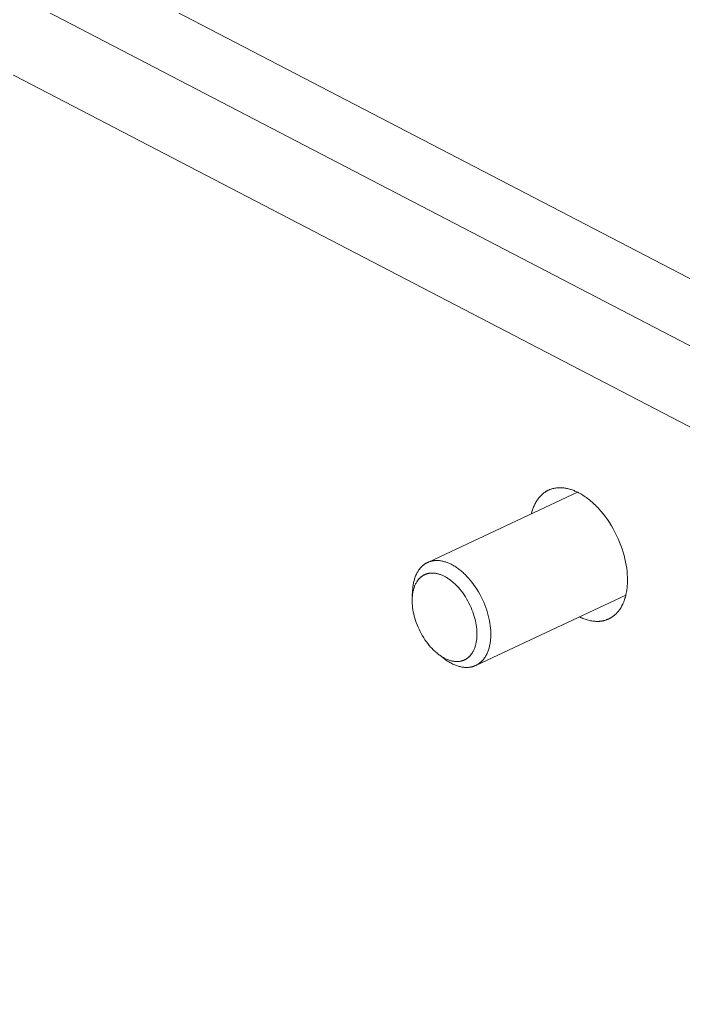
# Model space of a CAD drawing. Header units: inches. Extents: x -11 to 189, y -7 to 133.
# Drawn here: x 124.453 to 125.815, y 52.63 to 54.632 of the extents above; entities that cross this region are included whole.
import ezdxf

# ---------------------------------------------------------------- set-up
doc = ezdxf.new("R2010")
doc.units = ezdxf.units.IN
doc.layers.add('ZANO_R', color=7, linetype='Continuous', lineweight=0)

msp = doc.modelspace()

# ---------------------------------------------------------------- linework, layer by layer
at = {"layer": 'ZANO_R'}
for p, q in [((132.31836, 50.72641), (123.43656, 55.34439)), ((123.34025, 55.25724), (132.09315, 50.70629)), ((131.92391, 50.62705), (123.0907, 55.21975)), ((125.29186, 53.51897), (125.59811, 53.66236)), ((125.51932, 53.65175), (125.5206, 53.65323)), ((125.5206, 53.65323), (125.52192, 53.65466)), ((125.52192, 53.65466), (125.52327, 53.65603)), ((125.52327, 53.65603), (125.52466, 53.65736)), ((125.52466, 53.65736), (125.52608, 53.65863)), ((125.52608, 53.65863), (125.52754, 53.65984)), ((125.52754, 53.65984), (125.52903, 53.661)), ((125.52903, 53.661), (125.53056, 53.6621)), ((125.53056, 53.6621), (125.53133, 53.66262)), ((125.53133, 53.66262), (125.53211, 53.66314)), ((125.53211, 53.66314), (125.5329, 53.66364)), ((125.5329, 53.66364), (125.5337, 53.66412)), ((125.5337, 53.66412), (125.5345, 53.66459)), ((125.5345, 53.66459), (125.53531, 53.66504)), ((125.53531, 53.66504), (125.53613, 53.66548)), ((125.53613, 53.66548), (125.53696, 53.66591)), ((125.53696, 53.66591), (125.53779, 53.66632)), ((125.53779, 53.66632), (125.53862, 53.66671)), ((125.53862, 53.66671), (125.53947, 53.66709)), ((125.53947, 53.66709), (125.54032, 53.66746)), ((125.54032, 53.66746), (125.54117, 53.6678)), ((125.54117, 53.6678), (125.54204, 53.66814)), ((125.54204, 53.66814), (125.5429, 53.66846)), ((125.5429, 53.66846), (125.54378, 53.66876)), ((125.54378, 53.66876), (125.54554, 53.66932)), ((125.54554, 53.66932), (125.54732, 53.66982)), ((125.54732, 53.66982), (125.54913, 53.67026)), ((125.54913, 53.67026), (125.55095, 53.67064)), ((125.55095, 53.67064), (125.55278, 53.67096)), ((125.55278, 53.67096), (125.55463, 53.67121)), ((125.55463, 53.67121), (125.5565, 53.67141)), ((125.5565, 53.67141), (125.55837, 53.67155)), ((125.55837, 53.67155), (125.56026, 53.67163)), ((125.56026, 53.67163), (125.56216, 53.67165)), ((125.56216, 53.67165), (125.56406, 53.67162)), ((125.56406, 53.67162), (125.56597, 53.67153)), ((125.56597, 53.67153), (125.56789, 53.67138)), ((125.56789, 53.67138), (125.56981, 53.67118)), ((125.56981, 53.67118), (125.57173, 53.67092)), ((125.57173, 53.67092), (125.57366, 53.67061)), ((125.57366, 53.67061), (125.57559, 53.67025)), ((125.57559, 53.67025), (125.57751, 53.66984)), ((125.57751, 53.66984), (125.57943, 53.66937)), ((125.57943, 53.66937), (125.58135, 53.66886)), ((125.58135, 53.66886), (125.58327, 53.6683)), ((125.58327, 53.6683), (125.58518, 53.6677)), ((125.58518, 53.6677), (125.58708, 53.66705)), ((125.58708, 53.66705), (125.58898, 53.66635)), ((125.58898, 53.66635), (125.59086, 53.66562)), ((125.59086, 53.66562), (125.59274, 53.66484)), ((125.59274, 53.66484), (125.59461, 53.66402)), ((125.59461, 53.66402), (125.59646, 53.66316)), ((125.59646, 53.66316), (125.59831, 53.66227)), ((125.59831, 53.66227), (125.60014, 53.66134)), ((125.60014, 53.66134), (125.60236, 53.66015)), ((125.60236, 53.66015), (125.60461, 53.65888)), ((125.60461, 53.65888), (125.60688, 53.65755)), ((125.60688, 53.65755), (125.60916, 53.65613)), ((125.60916, 53.65613), (125.61145, 53.65465)), ((125.61145, 53.65465), (125.61376, 53.65308)), ((125.61376, 53.65308), (125.61607, 53.65144)), ((125.50709, 53.63047), (125.50788, 53.63245)), ((125.50788, 53.63245), (125.50872, 53.63441)), ((125.50872, 53.63441), (125.50959, 53.63633)), ((125.50959, 53.63633), (125.51051, 53.63821)), ((125.51051, 53.63821), (125.51147, 53.64005)), ((125.51147, 53.64005), (125.51247, 53.64185)), ((125.51247, 53.64185), (125.51351, 53.64361)), ((125.51351, 53.64361), (125.51459, 53.64533)), ((125.51459, 53.64533), (125.51571, 53.64701)), ((125.51571, 53.64701), (125.51688, 53.64863)), ((125.51688, 53.64863), (125.51808, 53.65021)), ((125.51808, 53.65021), (125.51932, 53.65175)), ((125.61607, 53.65144), (125.6184, 53.64972)), ((125.6184, 53.64972), (125.62073, 53.64793)), ((125.62073, 53.64793), (125.62307, 53.64605)), ((125.62307, 53.64605), (125.62541, 53.64411)), ((125.62541, 53.64411), (125.62776, 53.64208)), ((125.62776, 53.64208), (125.6301, 53.63998)), ((125.6301, 53.63998), (125.63243, 53.6378)), ((125.63243, 53.6378), (125.63476, 53.63555)), ((125.63476, 53.63555), (125.63708, 53.63322)), ((125.63708, 53.63322), (125.6394, 53.63082)), ((125.50323, 53.61794), (125.50377, 53.62009)), ((125.50377, 53.62009), (125.50435, 53.62222)), ((125.50435, 53.62222), (125.50497, 53.62432)), ((125.50497, 53.62432), (125.50564, 53.6264)), ((125.50564, 53.6264), (125.50634, 53.62845)), ((125.50634, 53.62845), (125.50709, 53.63047)), ((125.6394, 53.63082), (125.64169, 53.62835)), ((125.64169, 53.62835), (125.64624, 53.6232)), ((125.64624, 53.6232), (125.6507, 53.61778)), ((125.6507, 53.61778), (125.65506, 53.6121)), ((125.65506, 53.6121), (125.6593, 53.6062)), ((125.6593, 53.6062), (125.6634, 53.60007)), ((125.6634, 53.60007), (125.66735, 53.59376)), ((125.66735, 53.59376), (125.67111, 53.58728)), ((125.67111, 53.58728), (125.67469, 53.58066)), ((125.67469, 53.58066), (125.67806, 53.57393)), ((125.67806, 53.57393), (125.68122, 53.5671)), ((125.68122, 53.5671), (125.68415, 53.56022)), ((125.68415, 53.56022), (125.68685, 53.55331)), ((125.68685, 53.55331), (125.6893, 53.5464)), ((125.6893, 53.5464), (125.69151, 53.5395)), ((125.69151, 53.5395), (125.69347, 53.53266)), ((125.69347, 53.53266), (125.69518, 53.52589)), ((125.2808, 53.51214), (125.28014, 53.51157)), ((125.28146, 53.51269), (125.2808, 53.51214)), ((125.28213, 53.51322), (125.28146, 53.51269)), ((125.28281, 53.51374), (125.28213, 53.51322)), ((125.2835, 53.51425), (125.28281, 53.51374)), ((125.2842, 53.51474), (125.2835, 53.51425)), ((125.2849, 53.51521), (125.2842, 53.51474)), ((125.28561, 53.51567), (125.2849, 53.51521)), ((125.28633, 53.51612), (125.28561, 53.51567)), ((125.28706, 53.51655), (125.28633, 53.51612)), ((125.28779, 53.51696), (125.28706, 53.51655)), ((125.28853, 53.51736), (125.28779, 53.51696)), ((125.28928, 53.51775), (125.28853, 53.51736)), ((125.29003, 53.51811), (125.28928, 53.51775)), ((125.29079, 53.51847), (125.29003, 53.51811)), ((125.29156, 53.5188), (125.29079, 53.51847)), ((125.29233, 53.51912), (125.29156, 53.5188)), ((125.29311, 53.51943), (125.29233, 53.51912)), ((125.2939, 53.51972), (125.29311, 53.51943)), ((125.29469, 53.51999), (125.2939, 53.51972)), ((125.29548, 53.52025), (125.29469, 53.51999)), ((125.29628, 53.5205), (125.29548, 53.52025)), ((125.29709, 53.52072), (125.29628, 53.5205)), ((125.2979, 53.52094), (125.29709, 53.52072)), ((125.29872, 53.52113), (125.2979, 53.52094)), ((125.29953, 53.52131), (125.29872, 53.52113)), ((125.30036, 53.52148), (125.29953, 53.52131)), ((125.30119, 53.52163), (125.30036, 53.52148)), ((125.30202, 53.52176), (125.30119, 53.52163)), ((125.30285, 53.52188), (125.30202, 53.52176)), ((125.30369, 53.52199), (125.30285, 53.52188)), ((125.30453, 53.52207), (125.30369, 53.52199)), ((125.30538, 53.52215), (125.30453, 53.52207)), ((125.30622, 53.52221), (125.30538, 53.52215)), ((125.30707, 53.52225), (125.30622, 53.52221)), ((125.30793, 53.52228), (125.30707, 53.52225)), ((125.30964, 53.52229), (125.30793, 53.52228)), ((125.31135, 53.52225), (125.30964, 53.52229)), ((125.31308, 53.52215), (125.31135, 53.52225)), ((125.31481, 53.52199), (125.31308, 53.52215)), ((125.31654, 53.52177), (125.31481, 53.52199)), ((125.31827, 53.52151), (125.31654, 53.52177)), ((125.32, 53.52119), (125.31827, 53.52151)), ((125.32173, 53.52082), (125.32, 53.52119)), ((125.32346, 53.52039), (125.32173, 53.52082)), ((125.32518, 53.51992), (125.32346, 53.52039)), ((125.3269, 53.51941), (125.32518, 53.51992)), ((125.32861, 53.51884), (125.3269, 53.51941)), ((125.33031, 53.51823), (125.32861, 53.51884)), ((125.33201, 53.51758), (125.33031, 53.51823)), ((125.33369, 53.51689), (125.33201, 53.51758)), ((125.33537, 53.51616), (125.33369, 53.51689)), ((125.33703, 53.51539), (125.33537, 53.51616)), ((125.33881, 53.51451), (125.33703, 53.51539)), ((125.34061, 53.51358), (125.33881, 53.51451)), ((125.34242, 53.51258), (125.34061, 53.51358)), ((125.34425, 53.51153), (125.34242, 53.51258)), ((125.69518, 53.52589), (125.69664, 53.51922)), ((125.69664, 53.51922), (125.69786, 53.51267)), ((125.69786, 53.51267), (125.69884, 53.50626)), ((125.26652, 53.49234), (125.26577, 53.49055)), ((125.26732, 53.4941), (125.26652, 53.49234)), ((125.26816, 53.49581), (125.26732, 53.4941)), ((125.26905, 53.49748), (125.26816, 53.49581)), ((125.26998, 53.49911), (125.26905, 53.49748)), ((125.27094, 53.5007), (125.26998, 53.49911)), ((125.27196, 53.50223), (125.27094, 53.5007)), ((125.27301, 53.50373), (125.27196, 53.50223)), ((125.2741, 53.50517), (125.27301, 53.50373)), ((125.27466, 53.50587), (125.2741, 53.50517)), ((125.27523, 53.50656), (125.27466, 53.50587)), ((125.27581, 53.50723), (125.27523, 53.50656)), ((125.2764, 53.50789), (125.27581, 53.50723)), ((125.277, 53.50854), (125.2764, 53.50789)), ((125.27761, 53.50917), (125.277, 53.50854)), ((125.27823, 53.5098), (125.27761, 53.50917)), ((125.27886, 53.5104), (125.27823, 53.5098)), ((125.2795, 53.511), (125.27886, 53.5104)), ((125.28014, 53.51157), (125.2795, 53.511)), ((125.28089, 53.49137), (125.28153, 53.49175)), ((125.28153, 53.49175), (125.28218, 53.49212)), ((125.28218, 53.49212), (125.28284, 53.49247)), ((125.28284, 53.49247), (125.2835, 53.49281)), ((125.2835, 53.49281), (125.28417, 53.49314)), ((125.28417, 53.49314), (125.28485, 53.49344)), ((125.28485, 53.49344), (125.28553, 53.49374)), ((125.28553, 53.49374), (125.28622, 53.49402)), ((125.28622, 53.49402), (125.28691, 53.49428)), ((125.28691, 53.49428), (125.28761, 53.49453)), ((125.28761, 53.49453), (125.28832, 53.49476)), ((125.28832, 53.49476), (125.28903, 53.49498)), ((125.28903, 53.49498), (125.28974, 53.49519)), ((125.28974, 53.49519), (125.29046, 53.49538)), ((125.29046, 53.49538), (125.29118, 53.49555)), ((125.29118, 53.49555), (125.29191, 53.49571)), ((125.29191, 53.49571), (125.29264, 53.49586)), ((125.29264, 53.49586), (125.29337, 53.49599)), ((125.29337, 53.49599), (125.29411, 53.4961)), ((125.29411, 53.4961), (125.29485, 53.4962)), ((125.29485, 53.4962), (125.2956, 53.49629)), ((125.2956, 53.49629), (125.29634, 53.49636)), ((125.29634, 53.49636), (125.29709, 53.49642)), ((125.29709, 53.49642), (125.29785, 53.49647)), ((125.29785, 53.49647), (125.2986, 53.49649)), ((125.2986, 53.49649), (125.29936, 53.49651)), ((125.29936, 53.49651), (125.30012, 53.49651)), ((125.30012, 53.49651), (125.30088, 53.4965)), ((125.30088, 53.4965), (125.30164, 53.49647)), ((125.30164, 53.49647), (125.3024, 53.49644)), ((125.3024, 53.49644), (125.30317, 53.49638)), ((125.30317, 53.49638), (125.3047, 53.49624)), ((125.3047, 53.49624), (125.30624, 53.49604)), ((125.30624, 53.49604), (125.30777, 53.49579)), ((125.30777, 53.49579), (125.30931, 53.49549)), ((125.30931, 53.49549), (125.31084, 53.49515)), ((125.31084, 53.49515), (125.31237, 53.49475)), ((125.31237, 53.49475), (125.3139, 53.49431)), ((125.3139, 53.49431), (125.31542, 53.49383)), ((125.31542, 53.49383), (125.31693, 53.4933)), ((125.31693, 53.4933), (125.31843, 53.49273)), ((125.31843, 53.49273), (125.31993, 53.49213)), ((125.31993, 53.49213), (125.32141, 53.49148)), ((125.34609, 53.51041), (125.34425, 53.51153)), ((125.34794, 53.50924), (125.34609, 53.51041)), ((125.3498, 53.508), (125.34794, 53.50924)), ((125.35168, 53.5067), (125.3498, 53.508)), ((125.35355, 53.50534), (125.35168, 53.5067)), ((125.35544, 53.50391), (125.35355, 53.50534)), ((125.35733, 53.50242), (125.35544, 53.50391)), ((125.35921, 53.50087), (125.35733, 53.50242)), ((125.3611, 53.49926), (125.35921, 53.50087)), ((125.36299, 53.49759), (125.3611, 53.49926)), ((125.36488, 53.49586), (125.36299, 53.49759)), ((125.36676, 53.49406), (125.36488, 53.49586)), ((125.36863, 53.49221), (125.36676, 53.49406)), ((125.3705, 53.4903), (125.36863, 53.49221)), ((125.69884, 53.50626), (125.69959, 53.5)), ((125.69959, 53.5), (125.70011, 53.49392)), ((125.70011, 53.49392), (125.70041, 53.48802)), ((125.26093, 53.4731), (125.26061, 53.47105)), ((125.2613, 53.47514), (125.26093, 53.4731)), ((125.26171, 53.47715), (125.2613, 53.47514)), ((125.26216, 53.47915), (125.26171, 53.47715)), ((125.26265, 53.48112), (125.26216, 53.47915)), ((125.26319, 53.48306), (125.26265, 53.48112)), ((125.26377, 53.48498), (125.26319, 53.48306)), ((125.26439, 53.48687), (125.26377, 53.48498)), ((125.26506, 53.48873), (125.26439, 53.48687)), ((125.26441, 53.4714), (125.26511, 53.47296)), ((125.26577, 53.49055), (125.26506, 53.48873)), ((125.26511, 53.47296), (125.26585, 53.47449)), ((125.26585, 53.47449), (125.26663, 53.47597)), ((125.26663, 53.47597), (125.26746, 53.47741)), ((125.26746, 53.47741), (125.26832, 53.47881)), ((125.26832, 53.47881), (125.26877, 53.4795)), ((125.26877, 53.4795), (125.26922, 53.48017)), ((125.26922, 53.48017), (125.26969, 53.48083)), ((125.26969, 53.48083), (125.27016, 53.48148)), ((125.27016, 53.48148), (125.27065, 53.48212)), ((125.27065, 53.48212), (125.27114, 53.48275)), ((125.27114, 53.48275), (125.27165, 53.48336)), ((125.27165, 53.48336), (125.27216, 53.48396)), ((125.27216, 53.48396), (125.27268, 53.48455)), ((125.27268, 53.48455), (125.27321, 53.48512)), ((125.27321, 53.48512), (125.27375, 53.48569)), ((125.27375, 53.48569), (125.2743, 53.48624)), ((125.2743, 53.48624), (125.27486, 53.48677)), ((125.27486, 53.48677), (125.27543, 53.48729)), ((125.27543, 53.48729), (125.276, 53.4878)), ((125.276, 53.4878), (125.27659, 53.4883)), ((125.27659, 53.4883), (125.27718, 53.48878)), ((125.27718, 53.48878), (125.27778, 53.48925)), ((125.27778, 53.48925), (125.27838, 53.4897)), ((125.27838, 53.4897), (125.279, 53.49014)), ((125.279, 53.49014), (125.27962, 53.49057)), ((125.27962, 53.49057), (125.28025, 53.49098)), ((125.28025, 53.49098), (125.28089, 53.49137)), ((125.32141, 53.49148), (125.32289, 53.4908)), ((125.32289, 53.4908), (125.32436, 53.49007)), ((125.32436, 53.49007), (125.32585, 53.4893)), ((125.32585, 53.4893), (125.32735, 53.48848)), ((125.32735, 53.48848), (125.32886, 53.48761)), ((125.32886, 53.48761), (125.33038, 53.48668)), ((125.33038, 53.48668), (125.33192, 53.48571)), ((125.33192, 53.48571), (125.33346, 53.48469)), ((125.33346, 53.48469), (125.33501, 53.48361)), ((125.33501, 53.48361), (125.33656, 53.48248)), ((125.33656, 53.48248), (125.33812, 53.4813)), ((125.33812, 53.4813), (125.33968, 53.48007)), ((125.33968, 53.48007), (125.34124, 53.47879)), ((125.34124, 53.47879), (125.34281, 53.47746)), ((125.34281, 53.47746), (125.34437, 53.47607)), ((125.34437, 53.47607), (125.34593, 53.47464)), ((125.34593, 53.47464), (125.34748, 53.47316)), ((125.34748, 53.47316), (125.34903, 53.47162)), ((125.34903, 53.47162), (125.35058, 53.47004)), ((125.37235, 53.48833), (125.3705, 53.4903)), ((125.37419, 53.4863), (125.37235, 53.48833)), ((125.37782, 53.48209), (125.37419, 53.4863)), ((125.38138, 53.47766), (125.37782, 53.48209)), ((125.38485, 53.47304), (125.38138, 53.47766)), ((125.38822, 53.46824), (125.38485, 53.47304)), ((125.70029, 53.47403), (125.70012, 53.47128)), ((125.70042, 53.47679), (125.70029, 53.47403)), ((125.70041, 53.48802), (125.70051, 53.48231)), ((125.70049, 53.47955), (125.70042, 53.47679)), ((125.70051, 53.48231), (125.70049, 53.47955)), ((125.25898, 53.44869), (125.25958, 53.46061)), ((125.25921, 53.45054), (125.25942, 53.45238)), ((125.25942, 53.45238), (125.25967, 53.45421)), ((125.25971, 53.46271), (125.25958, 53.46061)), ((125.25967, 53.45421), (125.25996, 53.45603)), ((125.25988, 53.46482), (125.25971, 53.46271)), ((125.26008, 53.46691), (125.25988, 53.46482)), ((125.25996, 53.45603), (125.2603, 53.45783)), ((125.26032, 53.46899), (125.26008, 53.46691)), ((125.2603, 53.45783), (125.26067, 53.45962)), ((125.26061, 53.47105), (125.26032, 53.46899)), ((125.26067, 53.45962), (125.26108, 53.46138)), ((125.26108, 53.46138), (125.26153, 53.46312)), ((125.26153, 53.46312), (125.26202, 53.46483)), ((125.26202, 53.46483), (125.26256, 53.46652)), ((125.26256, 53.46652), (125.26313, 53.46818)), ((125.26313, 53.46818), (125.26375, 53.46981)), ((125.26375, 53.46981), (125.26441, 53.4714)), ((125.35058, 53.47004), (125.35211, 53.46841)), ((125.35211, 53.46841), (125.35363, 53.46673)), ((125.35363, 53.46673), (125.35664, 53.46325)), ((125.35664, 53.46325), (125.35959, 53.45958)), ((125.35959, 53.45958), (125.36246, 53.45576)), ((125.36246, 53.45576), (125.36524, 53.45179)), ((125.36524, 53.45179), (125.36792, 53.44769)), ((125.39146, 53.46328), (125.38822, 53.46824)), ((125.39457, 53.45818), (125.39146, 53.46328)), ((125.39753, 53.45295), (125.39457, 53.45818)), ((125.40033, 53.44763), (125.39753, 53.45295)), ((125.69737, 53.45246), (125.69675, 53.44987)), ((125.69794, 53.45509), (125.69737, 53.45246)), ((125.69844, 53.45774), (125.69794, 53.45509)), ((125.69889, 53.46041), (125.69844, 53.45774)), ((125.69928, 53.4631), (125.69889, 53.46041)), ((125.69961, 53.46582), (125.69928, 53.4631)), ((125.69989, 53.46854), (125.69961, 53.46582)), ((125.70012, 53.47128), (125.69989, 53.46854)), ((125.25868, 53.44119), (125.25872, 53.44307)), ((125.25868, 53.43931), (125.25868, 53.44119)), ((125.25872, 53.43743), (125.25868, 53.43931)), ((125.25872, 53.44307), (125.25879, 53.44495)), ((125.25888, 53.43361), (125.25872, 53.43743)), ((125.25879, 53.44495), (125.25889, 53.44682)), ((125.25919, 53.42966), (125.25888, 53.43361)), ((125.25889, 53.44682), (125.25903, 53.44868)), ((125.25903, 53.44868), (125.25921, 53.45054)), ((125.36792, 53.44769), (125.37049, 53.44347)), ((125.37049, 53.44347), (125.37294, 53.43914)), ((125.37294, 53.43914), (125.37526, 53.43474)), ((125.37526, 53.43474), (125.37744, 53.43027)), ((125.69705, 53.45106), (125.39085, 53.30769)), ((125.40297, 53.44222), (125.40033, 53.44763)), ((125.40542, 53.43676), (125.40297, 53.44222)), ((125.4077, 53.43127), (125.40542, 53.43676)), ((125.69073, 53.43278), (125.68963, 53.43052)), ((125.69177, 53.43508), (125.69073, 53.43278)), ((125.69275, 53.43744), (125.69177, 53.43508)), ((125.69367, 53.43984), (125.69275, 53.43744)), ((125.69453, 53.44229), (125.69367, 53.43984)), ((125.69533, 53.44478), (125.69453, 53.44229)), ((125.69607, 53.44731), (125.69533, 53.44478)), ((125.69675, 53.44987), (125.69607, 53.44731)), ((125.25964, 53.4256), (125.25919, 53.42966)), ((125.26023, 53.42142), (125.25964, 53.4256)), ((125.26099, 53.41716), (125.26023, 53.42142)), ((125.2619, 53.4128), (125.26099, 53.41716)), ((125.26297, 53.40838), (125.2619, 53.4128)), ((125.37744, 53.43027), (125.37948, 53.42575)), ((125.37948, 53.42575), (125.38136, 53.4212)), ((125.38136, 53.4212), (125.38308, 53.41664)), ((125.38308, 53.41664), (125.38464, 53.41209)), ((125.38464, 53.41209), (125.38604, 53.40757)), ((125.40978, 53.42576), (125.4077, 53.43127)), ((125.41166, 53.42026), (125.40978, 53.42576)), ((125.41336, 53.41479), (125.41166, 53.42026)), ((125.41485, 53.40937), (125.41336, 53.41479)), ((125.67627, 53.41225), (125.67543, 53.41147)), ((125.6771, 53.41306), (125.67627, 53.41225)), ((125.67791, 53.41388), (125.6771, 53.41306)), ((125.67871, 53.41472), (125.67791, 53.41388)), ((125.6795, 53.41558), (125.67871, 53.41472)), ((125.68027, 53.41645), (125.6795, 53.41558)), ((125.68103, 53.41735), (125.68027, 53.41645)), ((125.68178, 53.41826), (125.68103, 53.41735)), ((125.68251, 53.41919), (125.68178, 53.41826)), ((125.68323, 53.42014), (125.68251, 53.41919)), ((125.68394, 53.42111), (125.68323, 53.42014)), ((125.68463, 53.42209), (125.68394, 53.42111)), ((125.68597, 53.42411), (125.68463, 53.42209)), ((125.68725, 53.42619), (125.68597, 53.42411)), ((125.68847, 53.42833), (125.68725, 53.42619)), ((125.68963, 53.43052), (125.68847, 53.42833)), ((125.2642, 53.40389), (125.26297, 53.40838)), ((125.2656, 53.39937), (125.2642, 53.40389)), ((125.26716, 53.39482), (125.2656, 53.39937)), ((125.26888, 53.39026), (125.26716, 53.39482)), ((125.38604, 53.40757), (125.38727, 53.40309)), ((125.38727, 53.40309), (125.38834, 53.39866)), ((125.38834, 53.39866), (125.38925, 53.39431)), ((125.38925, 53.39431), (125.39001, 53.39004)), ((125.41614, 53.40402), (125.41485, 53.40937)), ((125.41724, 53.39876), (125.41614, 53.40402)), ((125.41815, 53.3936), (125.41724, 53.39876)), ((125.41888, 53.38856), (125.41815, 53.3936)), ((125.60438, 53.40557), (125.60216, 53.40664)), ((125.60661, 53.40456), (125.60438, 53.40557)), ((125.60885, 53.40361), (125.60661, 53.40456)), ((125.61111, 53.40272), (125.60885, 53.40361)), ((125.61338, 53.40189), (125.61111, 53.40272)), ((125.61567, 53.40112), (125.61338, 53.40189)), ((125.61796, 53.40041), (125.61567, 53.40112)), ((125.62026, 53.39978), (125.61796, 53.40041)), ((125.62256, 53.39921), (125.62026, 53.39978)), ((125.62487, 53.39871), (125.62256, 53.39921)), ((125.62718, 53.39829), (125.62487, 53.39871)), ((125.62949, 53.39795), (125.62718, 53.39829)), ((125.63179, 53.39768), (125.62949, 53.39795)), ((125.63409, 53.39749), (125.63179, 53.39768)), ((125.63524, 53.39742), (125.63409, 53.39749)), ((125.63638, 53.39738), (125.63524, 53.39742)), ((125.63752, 53.39735), (125.63638, 53.39738)), ((125.63866, 53.39735), (125.63752, 53.39735)), ((125.6398, 53.39736), (125.63866, 53.39735)), ((125.64093, 53.3974), (125.6398, 53.39736)), ((125.64206, 53.39746), (125.64093, 53.3974)), ((125.64319, 53.39754), (125.64206, 53.39746)), ((125.64431, 53.39764), (125.64319, 53.39754)), ((125.64543, 53.39776), (125.64431, 53.39764)), ((125.64654, 53.3979), (125.64543, 53.39776)), ((125.64764, 53.39807), (125.64654, 53.3979)), ((125.64875, 53.39825), (125.64764, 53.39807)), ((125.64984, 53.39846), (125.64875, 53.39825)), ((125.65093, 53.39869), (125.64984, 53.39846)), ((125.65202, 53.39894), (125.65093, 53.39869)), ((125.65309, 53.39922), (125.65202, 53.39894)), ((125.65416, 53.39951), (125.65309, 53.39922)), ((125.65523, 53.39983), (125.65416, 53.39951)), ((125.65628, 53.40017), (125.65523, 53.39983)), ((125.65733, 53.40053), (125.65628, 53.40017)), ((125.65837, 53.40091), (125.65733, 53.40053)), ((125.6594, 53.40132), (125.65837, 53.40091)), ((125.66043, 53.40174), (125.6594, 53.40132)), ((125.66144, 53.40219), (125.66043, 53.40174)), ((125.66245, 53.40266), (125.66144, 53.40219)), ((125.66344, 53.40315), (125.66245, 53.40266)), ((125.66443, 53.40367), (125.66344, 53.40315)), ((125.6654, 53.4042), (125.66443, 53.40367)), ((125.66637, 53.40476), (125.6654, 53.4042)), ((125.66733, 53.40534), (125.66637, 53.40476)), ((125.66827, 53.40593), (125.66733, 53.40534)), ((125.66921, 53.40655), (125.66827, 53.40593)), ((125.67013, 53.4072), (125.66921, 53.40655)), ((125.67104, 53.40786), (125.67013, 53.4072)), ((125.67194, 53.40854), (125.67104, 53.40786)), ((125.67283, 53.40924), (125.67194, 53.40854)), ((125.67371, 53.40996), (125.67283, 53.40924)), ((125.67458, 53.41071), (125.67371, 53.40996)), ((125.67543, 53.41147), (125.67458, 53.41071)), ((125.27076, 53.38572), (125.26888, 53.39026)), ((125.2728, 53.3812), (125.27076, 53.38572)), ((125.27498, 53.37673), (125.2728, 53.3812)), ((125.2773, 53.37232), (125.27498, 53.37673)), ((125.27975, 53.368), (125.2773, 53.37232)), ((125.39001, 53.39004), (125.3906, 53.38587)), ((125.3906, 53.38587), (125.39105, 53.3818)), ((125.39105, 53.3818), (125.39136, 53.37785)), ((125.39136, 53.37785), (125.39152, 53.37403)), ((125.39152, 53.37403), (125.39156, 53.37215)), ((125.39156, 53.37215), (125.39156, 53.37027)), ((125.41942, 53.38365), (125.41888, 53.38856)), ((125.41978, 53.37888), (125.41942, 53.38365)), ((125.41998, 53.37425), (125.41978, 53.37888)), ((125.42002, 53.37198), (125.41998, 53.37425)), ((125.42002, 53.36971), (125.42002, 53.37198)), ((125.28232, 53.36377), (125.27975, 53.368)), ((125.285, 53.35967), (125.28232, 53.36377)), ((125.28778, 53.3557), (125.285, 53.35967)), ((125.29065, 53.35188), (125.28778, 53.3557)), ((125.2936, 53.34822), (125.29065, 53.35188)), ((125.38957, 53.35185), (125.38916, 53.35008)), ((125.38994, 53.35363), (125.38957, 53.35185)), ((125.39028, 53.35543), (125.38994, 53.35363)), ((125.39057, 53.35725), (125.39028, 53.35543)), ((125.39082, 53.35908), (125.39057, 53.35725)), ((125.39103, 53.36092), (125.39082, 53.35908)), ((125.39121, 53.36278), (125.39103, 53.36092)), ((125.39135, 53.36464), (125.39121, 53.36278)), ((125.39145, 53.36651), (125.39135, 53.36464)), ((125.39152, 53.36839), (125.39145, 53.36651)), ((125.39156, 53.37027), (125.39152, 53.36839)), ((125.41808, 53.3496), (125.41848, 53.35177)), ((125.41848, 53.35177), (125.41883, 53.35397)), ((125.41883, 53.35397), (125.41914, 53.35619)), ((125.41914, 53.35619), (125.41939, 53.35842)), ((125.41939, 53.35842), (125.41961, 53.36066)), ((125.41961, 53.36066), (125.41978, 53.36291)), ((125.41978, 53.36291), (125.4199, 53.36517)), ((125.4199, 53.36517), (125.41998, 53.36744)), ((125.41998, 53.36744), (125.42002, 53.36971)), ((125.29661, 53.34473), (125.2936, 53.34822)), ((125.29813, 53.34305), (125.29661, 53.34473)), ((125.29966, 53.34142), (125.29813, 53.34305)), ((125.30121, 53.33984), (125.29966, 53.34142)), ((125.30276, 53.33831), (125.30121, 53.33984)), ((125.30431, 53.33682), (125.30276, 53.33831)), ((125.30587, 53.33539), (125.30431, 53.33682)), ((125.30743, 53.334), (125.30587, 53.33539)), ((125.309, 53.33267), (125.30743, 53.334)), ((125.31056, 53.33139), (125.309, 53.33267)), ((125.38147, 53.33196), (125.38102, 53.33129)), ((125.38192, 53.33265), (125.38147, 53.33196)), ((125.38278, 53.33405), (125.38192, 53.33265)), ((125.38361, 53.33549), (125.38278, 53.33405)), ((125.38439, 53.33698), (125.38361, 53.33549)), ((125.38513, 53.3385), (125.38439, 53.33698)), ((125.38583, 53.34006), (125.38513, 53.3385)), ((125.38649, 53.34166), (125.38583, 53.34006)), ((125.38711, 53.34328), (125.38649, 53.34166)), ((125.38768, 53.34494), (125.38711, 53.34328)), ((125.38822, 53.34663), (125.38768, 53.34494)), ((125.38871, 53.34835), (125.38822, 53.34663)), ((125.38916, 53.35008), (125.38871, 53.34835)), ((125.41226, 53.33131), (125.4131, 53.3332)), ((125.4131, 53.3332), (125.4139, 53.33513)), ((125.4139, 53.33513), (125.41465, 53.33709)), ((125.41465, 53.33709), (125.41534, 53.3391)), ((125.41534, 53.3391), (125.41599, 53.34114)), ((125.41599, 53.34114), (125.41659, 53.34321)), ((125.41659, 53.34321), (125.41713, 53.34531)), ((125.41713, 53.34531), (125.41763, 53.34744)), ((125.41763, 53.34744), (125.41808, 53.3496)), ((125.31212, 53.33016), (125.31056, 53.33139)), ((125.31368, 53.32898), (125.31212, 53.33016)), ((125.31523, 53.32785), (125.31368, 53.32898)), ((125.3253, 53.32025), (125.31521, 53.32783)), ((125.31678, 53.32678), (125.31523, 53.32785)), ((125.31832, 53.32575), (125.31678, 53.32678)), ((125.31986, 53.32478), (125.31832, 53.32575)), ((125.32138, 53.32386), (125.31986, 53.32478)), ((125.32289, 53.32298), (125.32138, 53.32386)), ((125.32439, 53.32216), (125.32289, 53.32298)), ((125.32588, 53.32139), (125.32439, 53.32216)), ((125.3253, 53.32025), (125.32732, 53.31876)), ((125.32735, 53.32066), (125.32588, 53.32139)), ((125.32732, 53.31876), (125.32938, 53.31732)), ((125.32883, 53.31998), (125.32735, 53.32066)), ((125.33031, 53.31934), (125.32883, 53.31998)), ((125.32938, 53.31732), (125.33147, 53.31592)), ((125.33181, 53.31873), (125.33031, 53.31934)), ((125.33147, 53.31592), (125.3336, 53.31458)), ((125.33331, 53.31816), (125.33181, 53.31873)), ((125.33482, 53.31763), (125.33331, 53.31816)), ((125.3336, 53.31458), (125.33577, 53.31329)), ((125.33634, 53.31715), (125.33482, 53.31763)), ((125.33577, 53.31329), (125.33796, 53.31206)), ((125.33787, 53.31671), (125.33634, 53.31715)), ((125.3394, 53.31632), (125.33787, 53.31671)), ((125.33796, 53.31206), (125.34018, 53.31088)), ((125.34093, 53.31597), (125.3394, 53.31632)), ((125.34247, 53.31567), (125.34093, 53.31597)), ((125.344, 53.31542), (125.34247, 53.31567)), ((125.34554, 53.31522), (125.344, 53.31542)), ((125.34707, 53.31508), (125.34554, 53.31522)), ((125.34784, 53.31503), (125.34707, 53.31508)), ((125.3486, 53.31499), (125.34784, 53.31503)), ((125.34936, 53.31496), (125.3486, 53.31499)), ((125.35012, 53.31495), (125.34936, 53.31496)), ((125.35088, 53.31495), (125.35012, 53.31495)), ((125.35164, 53.31497), (125.35088, 53.31495)), ((125.35239, 53.315), (125.35164, 53.31497)), ((125.35315, 53.31504), (125.35239, 53.315)), ((125.3539, 53.3151), (125.35315, 53.31504)), ((125.35464, 53.31517), (125.3539, 53.3151)), ((125.35539, 53.31526), (125.35464, 53.31517)), ((125.35613, 53.31536), (125.35539, 53.31526)), ((125.35687, 53.31548), (125.35613, 53.31536)), ((125.3576, 53.31561), (125.35687, 53.31548)), ((125.35833, 53.31575), (125.3576, 53.31561)), ((125.35906, 53.31591), (125.35833, 53.31575)), ((125.35978, 53.31609), (125.35906, 53.31591)), ((125.3605, 53.31628), (125.35978, 53.31609)), ((125.36121, 53.31648), (125.3605, 53.31628)), ((125.36192, 53.3167), (125.36121, 53.31648)), ((125.36263, 53.31693), (125.36192, 53.3167)), ((125.36333, 53.31718), (125.36263, 53.31693)), ((125.36402, 53.31745), (125.36333, 53.31718)), ((125.36471, 53.31773), (125.36402, 53.31745)), ((125.36539, 53.31802), (125.36471, 53.31773)), ((125.36607, 53.31833), (125.36539, 53.31802)), ((125.36674, 53.31865), (125.36607, 53.31833)), ((125.3674, 53.31899), (125.36674, 53.31865)), ((125.36806, 53.31934), (125.3674, 53.31899)), ((125.36871, 53.31971), (125.36806, 53.31934)), ((125.36935, 53.32009), (125.36871, 53.31971)), ((125.36999, 53.32049), (125.36935, 53.32009)), ((125.37062, 53.3209), (125.36999, 53.32049)), ((125.37124, 53.32132), (125.37062, 53.3209)), ((125.37186, 53.32176), (125.37124, 53.32132)), ((125.37246, 53.32221), (125.37186, 53.32176)), ((125.37306, 53.32268), (125.37246, 53.32221)), ((125.37365, 53.32316), (125.37306, 53.32268)), ((125.37424, 53.32366), (125.37365, 53.32316)), ((125.37481, 53.32417), (125.37424, 53.32366)), ((125.37538, 53.32469), (125.37481, 53.32417)), ((125.37594, 53.32523), (125.37538, 53.32469)), ((125.37649, 53.32578), (125.37594, 53.32523)), ((125.37703, 53.32634), (125.37649, 53.32578)), ((125.37756, 53.32691), (125.37703, 53.32634)), ((125.37808, 53.3275), (125.37756, 53.32691)), ((125.37859, 53.3281), (125.37808, 53.3275)), ((125.3791, 53.32872), (125.37859, 53.3281)), ((125.37959, 53.32934), (125.3791, 53.32872)), ((125.38008, 53.32998), (125.37959, 53.32934)), ((125.38055, 53.33063), (125.38008, 53.32998)), ((125.38102, 53.33129), (125.38055, 53.33063)), ((125.39621, 53.31108), (125.39695, 53.31163)), ((125.39695, 53.31163), (125.39767, 53.31219)), ((125.39767, 53.31219), (125.39839, 53.31278)), ((125.39839, 53.31278), (125.39909, 53.31337)), ((125.39909, 53.31337), (125.39979, 53.31399)), ((125.39979, 53.31399), (125.40047, 53.31462)), ((125.40047, 53.31462), (125.40115, 53.31527)), ((125.40115, 53.31527), (125.40181, 53.31593)), ((125.40181, 53.31593), (125.40246, 53.31661)), ((125.40246, 53.31661), (125.40311, 53.31731)), ((125.40311, 53.31731), (125.40374, 53.31802)), ((125.40374, 53.31802), (125.40436, 53.31875)), ((125.40436, 53.31875), (125.40497, 53.31949)), ((125.40497, 53.31949), (125.40556, 53.32024)), ((125.40556, 53.32024), (125.40615, 53.32101)), ((125.40615, 53.32101), (125.40673, 53.3218)), ((125.40673, 53.3218), (125.40729, 53.3226)), ((125.40729, 53.3226), (125.40784, 53.32341)), ((125.40784, 53.32341), (125.40838, 53.32424)), ((125.40838, 53.32424), (125.40942, 53.32593)), ((125.40942, 53.32593), (125.41042, 53.32768)), ((125.41042, 53.32768), (125.41136, 53.32947)), ((125.41136, 53.32947), (125.41226, 53.33131)), ((125.34018, 53.31088), (125.34243, 53.30976)), ((125.34243, 53.30976), (125.34421, 53.30893)), ((125.34421, 53.30893), (125.346, 53.30815)), ((125.346, 53.30815), (125.34781, 53.30741)), ((125.34781, 53.30741), (125.34963, 53.30673)), ((125.34963, 53.30673), (125.35146, 53.30609)), ((125.35146, 53.30609), (125.35329, 53.30551)), ((125.35329, 53.30551), (125.35514, 53.30498)), ((125.35514, 53.30498), (125.35699, 53.3045)), ((125.35699, 53.3045), (125.35884, 53.30408)), ((125.35884, 53.30408), (125.3607, 53.30372)), ((125.3607, 53.30372), (125.36255, 53.30342)), ((125.36255, 53.30342), (125.36441, 53.30318)), ((125.36441, 53.30318), (125.36626, 53.30301)), ((125.36626, 53.30301), (125.36718, 53.30294)), ((125.36718, 53.30294), (125.36811, 53.30289)), ((125.36811, 53.30289), (125.36903, 53.30286)), ((125.36903, 53.30286), (125.36995, 53.30285)), ((125.36995, 53.30285), (125.37087, 53.30285)), ((125.37087, 53.30285), (125.37178, 53.30287)), ((125.37178, 53.30287), (125.37269, 53.30291)), ((125.37269, 53.30291), (125.3736, 53.30296)), ((125.3736, 53.30296), (125.37451, 53.30303)), ((125.37451, 53.30303), (125.37541, 53.30312)), ((125.37541, 53.30312), (125.37631, 53.30322)), ((125.37631, 53.30322), (125.37721, 53.30334)), ((125.37721, 53.30334), (125.3781, 53.30349)), ((125.3781, 53.30349), (125.37899, 53.30364)), ((125.37899, 53.30364), (125.37987, 53.30382)), ((125.37987, 53.30382), (125.38075, 53.30401)), ((125.38075, 53.30401), (125.38162, 53.30422)), ((125.38162, 53.30422), (125.38249, 53.30445)), ((125.38249, 53.30445), (125.38335, 53.3047)), ((125.38335, 53.3047), (125.38421, 53.30496)), ((125.38421, 53.30496), (125.38506, 53.30525)), ((125.38506, 53.30525), (125.38591, 53.30555)), ((125.38591, 53.30555), (125.38674, 53.30587)), ((125.38674, 53.30587), (125.38757, 53.3062)), ((125.38757, 53.3062), (125.3884, 53.30656)), ((125.3884, 53.30656), (125.38922, 53.30693)), ((125.38922, 53.30693), (125.39003, 53.30732)), ((125.39003, 53.30732), (125.39083, 53.30773)), ((125.39083, 53.30773), (125.39162, 53.30816)), ((125.39162, 53.30816), (125.39241, 53.3086)), ((125.39241, 53.3086), (125.39319, 53.30906)), ((125.39319, 53.30906), (125.39396, 53.30954)), ((125.39396, 53.30954), (125.39472, 53.31004)), ((125.39472, 53.31004), (125.39547, 53.31055)), ((125.39547, 53.31055), (125.39621, 53.31108))]:
    msp.add_line(p, q, dxfattribs=at)

doc.saveas('drawing.dxf')
